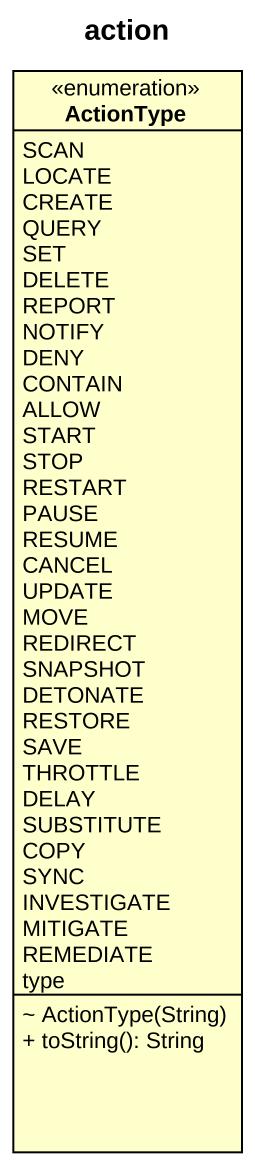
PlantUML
@startuml
title action
hide circle
hide empty members
skinparam classAttributeIconSize 0
enum ActionType {
  SCAN
  LOCATE
  CREATE
  QUERY
  SET
  DELETE
  REPORT
  NOTIFY
  DENY
  CONTAIN
  ALLOW
  START
  STOP
  RESTART
  PAUSE
  RESUME
  CANCEL
  UPDATE
  MOVE
  REDIRECT
  SNAPSHOT
  DETONATE
  RESTORE
  SAVE
  THROTTLE
  DELAY
  SUBSTITUTE
  COPY
  SYNC
  INVESTIGATE
  MITIGATE
  REMEDIATE
  type
  ~ ActionType(String)
  + toString(): String
}
@enduml
